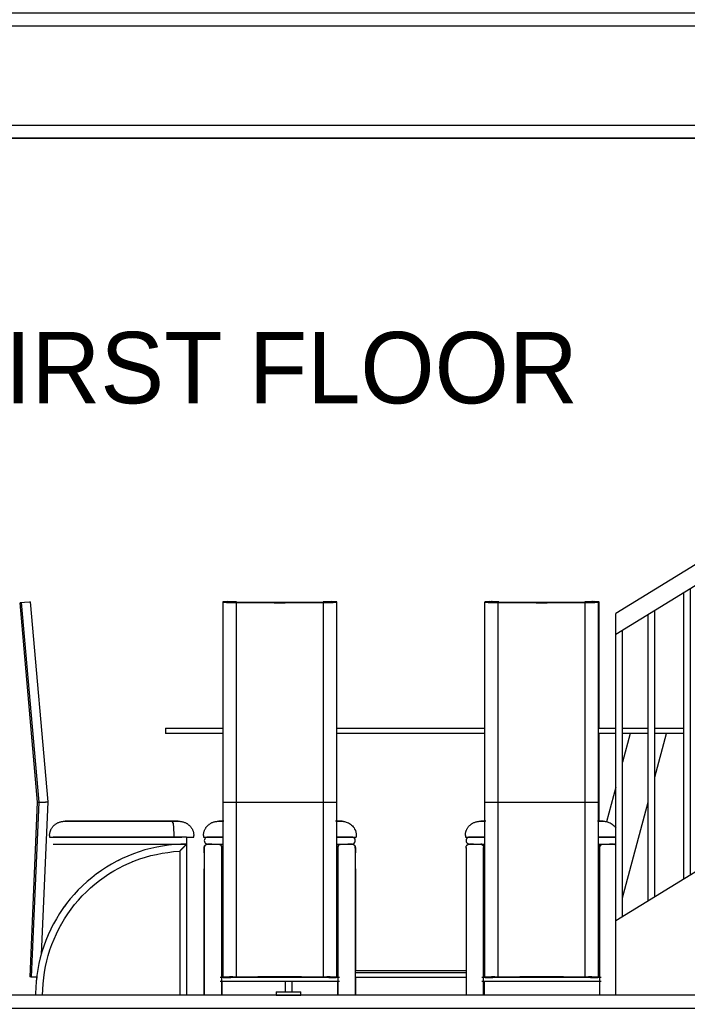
# Model space of a CAD drawing. Extents: x 4834 to 83801, y -13735 to 32221.
# Drawn here: x 13303.9 to 13378.6, y -12498 to -12387.3 of the extents above; entities that cross this region are included whole.
import ezdxf

# ---------------------------------------------------------------- set-up
doc = ezdxf.new("R2010")
doc.units = 0
doc.header["$LTSCALE"] = 8
doc.header["$MEASUREMENT"] = 0
doc.linetypes.add('DASHDOT', pattern=[1, 0.5, -0.25, 0, -0.25])
doc.linetypes.add('HIDDEN', pattern=[0.375, 0.25, -0.125])
doc.layers.get('0').update_dxf_attribs({"lineweight": 9})
doc.layers.add('A-FLOR-HRAL', color=11, linetype='Continuous', lineweight=9)
doc.layers.add('I-FURN', color=30, linetype='Continuous', lineweight=9)
doc.layers.add('ELEVATION', color=7, linetype='Continuous', lineweight=25, true_color=0xdda54b)
doc.layers.add('level', color=7, linetype='HIDDEN', lineweight=15, true_color=0x987172)
doc.styles.get("Standard").update_dxf_attribs({"font": 'stylu.ttf'})

# ---------------------------------------------------------------- blocks, each defined once
blk = doc.blocks.new('Black_glass_V_Style_Dining_Table_and_Chairs_17295 - Black_glass_V_Style_Dining_Table_and_Chairs_17295-366985-Section 1')
at = {"layer": 'I-FURN'}
for p, q in [((549.97, 43.97), (551.93, 21.62)), ((550, 43.98), (550.1, 43.99)), ((550.13, 43.99), (550.5, 44.02)), ((550.13, 43.99), (552.09, 21.63)), ((550.5, 44.02), (551.07, 44.07)), ((551.07, 44.07), (551.18, 44.08)), ((553.15, 21.65), (551.18, 44.08)), ((553.15, 21.65), (551.18, 44.08)), ((551.18, 44.08), (551.18, 44.08)), ((572.7, 44.04), (572.7, 21.64)), ((574.2, 44), (574.2, 21.63)), ((583.98, 21.63), (583.98, 44)), ((585.48, 21.64), (585.48, 44.04)), ((602.03, 44.04), (602.03, 21.64)), ((603.53, 44), (603.53, 21.63)), ((613.31, 21.63), (613.31, 44)), ((614.81, 21.64), (614.81, 44.04)), ((614.88, 29.92), (614.88, 44.04)), ((566.3, 29.92), (566.3, 29.33)), ((566.3, 29.92), (566.7, 29.92)), ((566.7, 29.92), (572.7, 29.92)), ((585.48, 29.92), (602.03, 29.92)), ((614.81, 29.92), (616.74, 29.92)), ((617.49, 29.92), (620.36, 29.92)), ((621.11, 29.92), (624.36, 29.92)), ((566.7, 29.33), (566.3, 29.33)), ((572.7, 29.33), (566.7, 29.33)), ((602.03, 29.33), (585.48, 29.33)), ((616.74, 29.33), (614.81, 29.33)), ((614.88, 21.64), (614.88, 29.33)), ((618.35, 29.33), (617.49, 26.09)), ((620.36, 29.33), (617.49, 29.33)), ((621.11, 24.41), (622.43, 29.33)), ((624.36, 29.33), (621.11, 29.33)), ((616.74, 23.29), (615.7, 19.43)), ((551.93, 21.62), (551.08, 2.05)), ((552.09, 21.63), (551.23, 2.04)), ((552.4, 4.55), (553.15, 21.65)), ((552.4, 4.55), (553.15, 21.65)), ((572.7, 21.64), (572.7, 2.01)), ((574.2, 21.63), (574.2, 2.03)), ((583.98, 2.03), (583.98, 21.63)), ((585.48, 2.01), (585.48, 21.64)), ((602.03, 21.64), (602.03, 2.01)), ((603.53, 21.63), (603.53, 2.03)), ((613.31, 2.03), (613.31, 21.63)), ((614.81, 2.01), (614.81, 21.64)), ((614.88, 19.49), (614.88, 21.64)), ((617.49, 10.91), (620.36, 21.61)), ((555.08, 19.49), (555.64, 19.49)), ((555.64, 19.49), (566.91, 19.49)), ((566.92, 19.49), (555.64, 19.49)), ((566.91, 19.49), (555.64, 19.49)), ((566.95, 19.49), (567.68, 19.49)), ((567.68, 19.49), (566.95, 19.49)), ((567.68, 19.43), (567.68, 19.49)), ((572.83, 19.49), (572.28, 19.49)), ((572.28, 19.49), (572.28, 19.49)), ((572.32, 19.49), (572.7, 19.49)), ((572.7, 19.49), (572.32, 19.49)), ((585.91, 19.49), (585.35, 19.49)), ((585.48, 19.49), (585.87, 19.49)), ((585.87, 19.49), (585.48, 19.49)), ((602.16, 19.49), (601.61, 19.49)), ((601.61, 19.49), (601.61, 19.49)), ((601.65, 19.49), (602.03, 19.49)), ((602.03, 19.49), (601.65, 19.49)), ((615.24, 19.49), (614.68, 19.49)), ((614.81, 19.49), (615.2, 19.49)), ((615.2, 19.49), (614.81, 19.49)), ((615.31, 19.49), (615.2, 19.49)), ((615.31, 19.49), (615.31, 19.49)), ((553.31, 17.88), (553.31, 17.72)), ((553.31, 17.72), (555.55, 17.72)), ((555.55, 17.72), (567.21, 17.72)), ((568.64, 17.72), (555.79, 17.72)), ((567.21, 17.88), (567.21, 17.72)), ((567.21, 17.72), (568.12, 17.72)), ((568.64, 17.72), (568.68, 17.72)), ((568.68, 17.72), (569.45, 17.72)), ((569.45, 17.72), (569.45, 17.88)), ((570.55, 17.88), (570.55, 17.72)), ((570.55, 17.88), (570.55, 17.72)), ((570.55, 17.72), (571.1, 17.72)), ((571.47, 17.72), (571.02, 17.72)), ((571.1, 17.72), (572.7, 17.72)), ((585.48, 17.72), (587.08, 17.72)), ((587.16, 17.72), (586.71, 17.72)), ((587.08, 17.72), (587.66, 17.72)), ((587.66, 17.88), (587.66, 17.72)), ((599.88, 17.88), (599.88, 17.72)), ((599.88, 17.72), (600.43, 17.72)), ((600.8, 17.72), (600.35, 17.72)), ((600.43, 17.72), (602.03, 17.72)), ((614.81, 17.72), (616.41, 17.72)), ((616.49, 17.72), (616.04, 17.72)), ((616.41, 17.72), (616.74, 17.72)), ((555.79, 16.93), (568.64, 16.93)), ((568.66, 0), (568.66, 16.93)), ((571.02, 16.93), (571.47, 16.93)), ((571.47, 16.93), (571.02, 16.93)), ((571.02, 16.93), (571.47, 16.93)), ((587.16, 16.93), (586.71, 16.93)), ((586.71, 16.93), (587.16, 16.93)), ((586.71, 16.93), (587.16, 16.93)), ((600.35, 16.93), (600.8, 16.93)), ((600.8, 16.93), (600.35, 16.93)), ((600.35, 16.93), (600.8, 16.93)), ((614.96, 16.66), (614.81, 16.09)), ((614.88, 16.39), (614.88, 16.93)), ((615.03, 16.93), (614.98, 16.74)), ((616.49, 16.93), (616.04, 16.93)), ((616.04, 16.93), (616.49, 16.93)), ((616.04, 16.93), (616.49, 16.93)), ((567.88, 16.12), (567.88, 0)), ((570.63, 16.53), (570.63, 15.96)), ((570.63, 16.53), (570.63, 15.96)), ((572.59, 15.96), (572.59, 16.53)), ((572.59, 15.96), (572.59, 16.53)), ((585.59, 16.53), (585.59, 15.96)), ((585.59, 16.53), (585.59, 15.96)), ((587.56, 15.96), (587.56, 16.53)), ((587.56, 15.96), (587.56, 16.53)), ((599.96, 16.53), (599.96, 15.96)), ((601.92, 15.96), (601.92, 16.53)), ((602, 2.76), (602, 16.53)), ((614.92, 16.53), (614.92, 15.96)), ((562.54, 14.93), (562.6, 14.96)), ((560.12, 13.69), (560.18, 13.73)), ((570.63, 14.16), (570.63, 0)), ((570.63, 14.16), (570.63, 0)), ((572.59, 1.97), (572.59, 14.16)), ((572.59, 1.97), (572.59, 14.16)), ((585.59, 14.16), (585.59, 2.76)), ((585.59, 14.16), (585.59, 1.97)), ((587.56, 2.76), (587.56, 14.16)), ((587.56, 0), (587.56, 14.16)), ((599.96, 14.16), (599.96, 0)), ((601.92, 1.97), (601.92, 14.16)), ((614.92, 14.16), (614.92, 1.97)), ((554.54, 7.81), (554.57, 7.87)), ((553.43, 5.32), (553.45, 5.39)), ((552.75, 2.69), (552.76, 2.75)), ((585.48, 2.76), (585.59, 2.76)), ((585.48, 2.56), (585.59, 2.56)), ((587.55, 2.76), (599.96, 2.76)), ((587.55, 2.56), (599.96, 2.56)), ((601.92, 2.76), (602.03, 2.76)), ((601.92, 2.56), (602.03, 2.56)), ((614.81, 2.76), (614.92, 2.76)), ((614.81, 2.56), (614.92, 2.56)), ((551.2, 2.04), (551.11, 2.05)), ((551.6, 2.02), (551.23, 2.04)), ((551.9, 2.01), (551.6, 2.02)), ((585.78, 1.97), (572.4, 1.97)), ((572.4, 1.58), (585.78, 1.58)), ((572.59, 0), (572.59, 1.59)), ((572.59, 0), (572.59, 1.59)), ((578.11, 1.97), (578.11, 2.03)), ((579.1, 1.57), (581.07, 1.57)), ((579.69, 1.57), (579.69, 0.39)), ((580.48, 0.39), (580.48, 1.57)), ((585.59, 1.59), (585.59, 0)), ((585.59, 1.59), (585.59, 0)), ((599.96, 1.97), (587.55, 1.97)), ((587.56, 0), (587.56, 1.97)), ((615.11, 1.97), (601.73, 1.97)), ((601.73, 1.58), (615.11, 1.58)), ((601.92, 0), (601.92, 1.59)), ((602, 0), (602, 1.59)), ((614.92, 1.59), (614.92, 0)), ((578.7, 0.39), (578.7, 0)), ((578.7, 0.39), (581.46, 0.39)), ((581.46, 0), (581.46, 0.39)), ((552.52, 0), (551.73, 0)), ((568.66, 0), (567.88, 0)), ((571.02, 0), (570.63, 0)), ((572.2, 0), (571.02, 0)), ((572.59, 0), (572.2, 0)), ((578.7, 0), (581.46, 0)), ((585.98, 0), (585.59, 0)), ((587.16, 0), (585.98, 0)), ((587.56, 0), (587.16, 0)), ((600.35, 0), (599.96, 0)), ((601.53, 0), (600.35, 0)), ((601.92, 0), (601.53, 0)), ((602, 0), (601.95, 0)), ((615.31, 0), (614.92, 0)), ((616.49, 0), (615.31, 0)), ((616.74, 0), (616.49, 0))]:
    blk.add_line(p, q, dxfattribs=at)
at = {"layer": 'I-FURN', "flags": 128}
for points in [[(553.31, 17.88), (553.31, 17.95), (553.31, 18.01), (553.32, 18.07), (553.33, 18.14), (553.34, 18.2), (553.35, 18.26), (553.37, 18.32), (553.39, 18.38), (553.41, 18.44), (553.43, 18.5), (553.46, 18.56), (553.49, 18.61), (553.52, 18.67), (553.55, 18.72), (553.58, 18.77), (553.62, 18.83), (553.66, 18.88), (553.7, 18.92), (553.74, 18.97), (553.79, 19.01), (553.83, 19.06), (553.88, 19.1), (553.93, 19.14), (553.98, 19.18), (554.03, 19.21), (554.09, 19.24), (554.14, 19.27), (554.2, 19.3), (554.26, 19.33), (554.31, 19.35)], [(554.32, 19.36), (554.4, 19.38), (554.48, 19.41), (554.55, 19.43), (554.63, 19.45), (554.71, 19.46), (554.79, 19.47), (554.87, 19.48), (554.95, 19.49), (555.03, 19.49), (555.04, 19.49)], [(555.64, 19.49), (555.61, 19.49), (555.59, 19.49), (555.56, 19.49), (555.54, 19.49), (555.52, 19.49), (555.49, 19.49), (555.47, 19.49), (555.44, 19.49), (555.42, 19.49), (555.4, 19.49), (555.37, 19.49), (555.35, 19.49), (555.33, 19.49), (555.31, 19.49), (555.29, 19.49), (555.27, 19.49), (555.25, 19.49), (555.23, 19.49), (555.21, 19.49), (555.2, 19.49), (555.18, 19.49), (555.17, 19.49), (555.15, 19.49), (555.14, 19.49), (555.12, 19.49), (555.11, 19.49), (555.1, 19.49), (555.09, 19.49), (555.08, 19.49), (555.07, 19.49), (555.07, 19.49), (555.06, 19.49), (555.05, 19.49), (555.05, 19.49), (555.05, 19.49), (555.04, 19.49), (555.04, 19.49), (555.04, 19.49)], [(555.04, 19.49), (555.04, 19.49), (555.04, 19.49), (555.05, 19.49), (555.05, 19.49), (555.05, 19.49), (555.06, 19.49), (555.07, 19.49), (555.07, 19.49), (555.08, 19.49)], [(566.74, 19.49), (566.75, 19.49), (566.76, 19.49), (566.77, 19.49), (566.78, 19.49), (566.79, 19.49), (566.8, 19.49), (566.81, 19.49), (566.82, 19.49), (566.83, 19.49), (566.84, 19.49), (566.85, 19.49), (566.85, 19.49), (566.86, 19.49), (566.87, 19.49), (566.88, 19.49), (566.89, 19.49), (566.9, 19.49), (566.9, 19.49)], [(566.99, 19.49), (566.98, 19.49), (566.98, 19.49), (566.98, 19.49), (566.98, 19.49), (566.97, 19.49), (566.97, 19.49), (566.96, 19.49), (566.96, 19.49), (566.95, 19.49), (566.95, 19.49), (566.94, 19.49), (566.94, 19.49), (566.93, 19.49), (566.93, 19.49)], [(567.72, 19.49), (567.7, 19.49), (567.62, 19.49), (567.5, 19.49), (567.33, 19.49), (567.11, 19.49), (566.99, 19.49)], [(567.33, 19.49), (567.42, 19.49), (567.57, 19.49), (567.67, 19.49), (567.72, 19.49), (567.72, 19.49)], [(567.72, 19.49), (567.8, 19.49), (567.88, 19.48), (567.96, 19.47), (568.04, 19.46), (568.12, 19.45), (568.2, 19.43), (568.28, 19.41), (568.36, 19.39), (568.43, 19.36), (568.44, 19.36)], [(568.44, 19.36), (568.5, 19.33), (568.55, 19.31), (568.61, 19.28), (568.67, 19.25), (568.72, 19.22), (568.77, 19.18), (568.82, 19.14), (568.87, 19.11), (568.92, 19.06), (568.97, 19.02), (569.01, 18.98), (569.06, 18.93), (569.1, 18.88), (569.13, 18.83), (569.17, 18.78), (569.21, 18.73), (569.24, 18.68), (569.27, 18.62), (569.3, 18.57), (569.32, 18.51), (569.35, 18.45), (569.37, 18.39), (569.39, 18.33), (569.41, 18.27), (569.42, 18.21), (569.43, 18.15), (569.44, 18.08), (569.45, 18.02), (569.45, 17.96), (569.45, 17.9), (569.45, 17.88)], [(570.55, 17.88), (570.55, 17.95), (570.55, 18.01), (570.56, 18.07), (570.57, 18.14), (570.58, 18.2), (570.59, 18.26), (570.61, 18.32), (570.63, 18.38), (570.65, 18.44), (570.67, 18.5), (570.7, 18.56), (570.72, 18.61), (570.76, 18.67), (570.79, 18.72), (570.82, 18.77), (570.86, 18.83), (570.9, 18.88), (570.94, 18.92), (570.98, 18.97), (571.02, 19.01), (571.07, 19.06), (571.12, 19.1), (571.17, 19.14), (571.22, 19.18), (571.27, 19.21), (571.32, 19.24), (571.38, 19.27), (571.44, 19.3), (571.49, 19.33), (571.55, 19.35), (571.56, 19.36)], [(570.55, 17.88), (570.55, 17.95), (570.55, 18.01), (570.56, 18.07), (570.57, 18.14), (570.58, 18.2), (570.59, 18.26), (570.61, 18.32), (570.63, 18.38), (570.65, 18.44), (570.67, 18.5), (570.7, 18.56), (570.72, 18.61), (570.76, 18.67), (570.79, 18.72), (570.82, 18.77), (570.86, 18.83), (570.9, 18.88), (570.94, 18.92), (570.98, 18.97), (571.02, 19.01), (571.07, 19.06), (571.12, 19.1), (571.17, 19.14), (571.22, 19.18), (571.27, 19.21), (571.32, 19.24), (571.38, 19.27), (571.44, 19.3), (571.49, 19.33), (571.55, 19.35)], [(571.56, 19.36), (571.64, 19.38), (571.71, 19.41), (571.79, 19.43), (571.87, 19.45), (571.95, 19.46), (572.03, 19.47), (572.11, 19.48), (572.19, 19.49), (572.27, 19.49)], [(571.56, 19.36), (571.64, 19.38), (571.71, 19.41), (571.79, 19.43), (571.87, 19.45), (571.95, 19.46), (572.03, 19.47), (572.11, 19.48), (572.19, 19.49), (572.27, 19.49), (572.28, 19.49)], [(572.28, 19.49), (572.28, 19.49), (572.28, 19.49), (572.28, 19.49), (572.28, 19.49), (572.28, 19.49), (572.29, 19.49), (572.29, 19.49), (572.29, 19.49), (572.29, 19.49), (572.3, 19.49), (572.3, 19.49), (572.31, 19.49), (572.31, 19.49), (572.31, 19.49), (572.32, 19.49), (572.33, 19.49), (572.33, 19.49), (572.34, 19.49), (572.34, 19.49), (572.35, 19.49), (572.36, 19.49)], [(585.83, 19.49), (585.84, 19.49), (585.85, 19.49), (585.86, 19.49), (585.87, 19.49), (585.87, 19.49), (585.88, 19.49), (585.89, 19.49), (585.9, 19.49), (585.9, 19.49), (585.91, 19.49)], [(599.88, 17.88), (599.88, 17.95), (599.88, 18.01), (599.89, 18.07), (599.9, 18.14), (599.91, 18.2), (599.92, 18.26), (599.94, 18.32), (599.96, 18.38), (599.98, 18.44), (600, 18.5), (600.03, 18.56), (600.05, 18.61), (600.08, 18.67), (600.12, 18.72), (600.15, 18.77), (600.19, 18.83), (600.23, 18.88), (600.27, 18.92), (600.31, 18.97), (600.35, 19.01), (600.4, 19.06), (600.45, 19.1), (600.5, 19.14), (600.55, 19.18), (600.6, 19.21), (600.65, 19.24), (600.71, 19.27), (600.76, 19.3), (600.82, 19.33), (600.88, 19.35), (600.89, 19.36)], [(600.89, 19.36), (600.97, 19.38), (601.04, 19.41), (601.12, 19.43), (601.2, 19.45), (601.28, 19.46), (601.36, 19.47), (601.44, 19.48), (601.52, 19.49), (601.6, 19.49), (601.61, 19.49)], [(601.61, 19.49), (601.61, 19.49), (601.61, 19.49), (601.61, 19.49), (601.61, 19.49), (601.61, 19.49), (601.61, 19.49), (601.62, 19.49), (601.62, 19.49), (601.62, 19.49), (601.63, 19.49), (601.63, 19.49), (601.63, 19.49), (601.64, 19.49), (601.64, 19.49), (601.65, 19.49), (601.65, 19.49), (601.66, 19.49), (601.67, 19.49), (601.67, 19.49), (601.68, 19.49), (601.69, 19.49)], [(615.16, 19.49), (615.17, 19.49), (615.18, 19.49), (615.19, 19.49), (615.2, 19.49), (615.2, 19.49), (615.21, 19.49), (615.22, 19.49), (615.23, 19.49), (615.23, 19.49), (615.24, 19.49)], [(615.31, 19.49), (615.31, 19.49), (615.31, 19.49), (615.31, 19.49), (615.31, 19.49), (615.31, 19.49), (615.3, 19.49), (615.3, 19.49), (615.3, 19.49), (615.3, 19.49), (615.29, 19.49), (615.29, 19.49), (615.28, 19.49), (615.28, 19.49), (615.27, 19.49), (615.27, 19.49)], [(615.31, 19.49), (615.39, 19.49), (615.47, 19.48), (615.55, 19.47), (615.63, 19.46), (615.71, 19.45)], [(555.79, 17.72), (555.71, 17.72), (555.62, 17.72), (555.53, 17.72), (555.45, 17.72), (555.36, 17.72), (555.28, 17.72), (555.2, 17.72), (555.12, 17.72), (555.04, 17.72), (554.96, 17.72), (554.88, 17.72), (554.8, 17.72), (554.73, 17.72), (554.65, 17.72), (554.58, 17.72), (554.52, 17.72), (554.45, 17.72), (554.38, 17.72), (554.32, 17.72), (554.26, 17.72), (554.21, 17.72), (554.15, 17.72), (554.1, 17.72), (554.05, 17.72), (554.01, 17.72), (553.96, 17.72), (553.92, 17.72), (553.89, 17.72), (553.85, 17.72), (553.82, 17.72), (553.8, 17.72), (553.77, 17.72), (553.75, 17.72), (553.74, 17.72), (553.72, 17.72), (553.71, 17.72), (553.71, 17.72), (553.7, 17.72)], [(572.7, 17.72), (572.63, 17.72), (572.56, 17.72), (572.48, 17.72), (572.41, 17.72), (572.34, 17.72), (572.27, 17.72), (572.21, 17.72), (572.14, 17.72), (572.08, 17.72), (572.02, 17.72), (571.96, 17.72), (571.91, 17.72), (571.86, 17.72), (571.81, 17.72), (571.77, 17.72), (571.72, 17.72), (571.68, 17.72), (571.65, 17.72), (571.61, 17.72), (571.59, 17.72), (571.56, 17.72), (571.54, 17.72), (571.52, 17.72), (571.5, 17.72), (571.49, 17.72), (571.48, 17.72), (571.47, 17.72), (571.47, 17.72)], [(586.71, 17.72), (586.71, 17.72), (586.7, 17.72), (586.69, 17.72), (586.67, 17.72), (586.65, 17.72), (586.63, 17.72), (586.61, 17.72), (586.58, 17.72), (586.55, 17.72), (586.51, 17.72), (586.47, 17.72), (586.43, 17.72), (586.39, 17.72), (586.34, 17.72), (586.29, 17.72), (586.24, 17.72), (586.18, 17.72), (586.13, 17.72), (586.07, 17.72), (586, 17.72), (585.94, 17.72), (585.87, 17.72), (585.8, 17.72), (585.73, 17.72), (585.65, 17.72), (585.58, 17.72), (585.5, 17.72)], [(602.03, 17.72), (601.96, 17.72), (601.89, 17.72), (601.81, 17.72), (601.74, 17.72), (601.67, 17.72), (601.6, 17.72), (601.53, 17.72), (601.47, 17.72), (601.41, 17.72), (601.35, 17.72), (601.29, 17.72), (601.24, 17.72), (601.19, 17.72), (601.14, 17.72), (601.09, 17.72), (601.05, 17.72), (601.01, 17.72), (600.98, 17.72), (600.94, 17.72), (600.91, 17.72), (600.89, 17.72), (600.86, 17.72), (600.84, 17.72), (600.83, 17.72), (600.82, 17.72), (600.81, 17.72), (600.8, 17.72), (600.8, 17.72)], [(616.04, 17.72), (616.04, 17.72), (616.03, 17.72), (616.02, 17.72), (616, 17.72), (615.98, 17.72), (615.96, 17.72), (615.94, 17.72), (615.91, 17.72), (615.88, 17.72), (615.84, 17.72), (615.8, 17.72), (615.76, 17.72), (615.72, 17.72), (615.67, 17.72), (615.62, 17.72), (615.57, 17.72), (615.51, 17.72), (615.45, 17.72), (615.39, 17.72), (615.33, 17.72), (615.27, 17.72), (615.2, 17.72), (615.13, 17.72), (615.06, 17.72), (614.98, 17.72), (614.91, 17.72), (614.83, 17.72)], [(568.66, 16.93), (567.99, 16.92), (567.31, 16.87), (566.64, 16.81), (565.97, 16.71), (565.3, 16.59), (564.64, 16.44), (563.99, 16.27), (563.34, 16.07), (562.7, 15.84), (562.07, 15.59), (561.45, 15.32), (560.85, 15.02), (560.25, 14.69), (559.67, 14.34), (559.1, 13.97), (558.55, 13.58), (558.02, 13.16), (557.5, 12.73), (557, 12.27), (556.52, 11.79), (556.06, 11.3), (555.62, 10.79), (555.19, 10.26), (554.8, 9.71), (554.42, 9.15), (554.06, 8.57), (553.73, 7.98), (553.43, 7.38), (553.14, 6.76), (552.88, 6.13), (552.65, 5.5), (552.45, 4.85), (552.26, 4.2), (552.11, 3.54), (551.98, 2.88), (551.88, 2.21), (551.8, 1.53), (551.76, 0.86), (551.74, 0.18), (551.73, 0)], [(553.7, 16.93), (553.7, 16.93), (553.71, 16.93), (553.72, 16.93), (553.73, 16.93), (553.75, 16.93), (553.77, 16.93), (553.79, 16.93), (553.81, 16.93), (553.84, 16.93), (553.87, 16.93), (553.91, 16.93), (553.95, 16.93), (553.99, 16.93), (554.03, 16.93), (554.08, 16.93), (554.13, 16.93), (554.18, 16.93), (554.24, 16.93), (554.3, 16.93), (554.36, 16.93), (554.42, 16.93), (554.49, 16.93), (554.56, 16.93), (554.63, 16.93), (554.7, 16.93), (554.77, 16.93), (554.85, 16.93), (554.92, 16.93), (555, 16.93), (555.08, 16.93), (555.16, 16.93), (555.25, 16.93), (555.33, 16.93), (555.42, 16.93), (555.5, 16.93), (555.59, 16.93), (555.67, 16.93), (555.76, 16.93), (555.79, 16.93)], [(568.64, 16.93), (567.99, 16.92), (567.31, 16.87), (566.64, 16.81), (565.97, 16.71), (565.3, 16.59), (564.64, 16.44), (563.99, 16.27), (563.34, 16.07), (562.7, 15.84), (562.07, 15.59), (561.45, 15.32), (561.01, 15.1)], [(571.47, 16.93), (571.47, 16.93), (571.48, 16.93), (571.49, 16.93), (571.51, 16.93), (571.53, 16.93), (571.55, 16.93), (571.57, 16.93), (571.6, 16.93), (571.63, 16.93), (571.67, 16.93), (571.71, 16.93), (571.75, 16.93), (571.79, 16.93), (571.84, 16.93), (571.89, 16.93), (571.94, 16.93), (572, 16.93), (572.06, 16.93), (572.12, 16.93), (572.18, 16.93), (572.24, 16.93), (572.31, 16.93), (572.38, 16.93), (572.45, 16.93), (572.53, 16.93), (572.6, 16.93), (572.68, 16.93)], [(585.48, 16.93), (585.55, 16.93), (585.62, 16.93), (585.7, 16.93), (585.77, 16.93), (585.84, 16.93), (585.91, 16.93), (585.98, 16.93), (586.04, 16.93), (586.1, 16.93), (586.16, 16.93), (586.22, 16.93), (586.27, 16.93), (586.32, 16.93), (586.37, 16.93), (586.42, 16.93), (586.46, 16.93), (586.5, 16.93), (586.53, 16.93), (586.57, 16.93), (586.6, 16.93), (586.62, 16.93), (586.65, 16.93), (586.67, 16.93), (586.68, 16.93), (586.7, 16.93), (586.7, 16.93), (586.71, 16.93), (586.71, 16.93)], [(600.8, 16.93), (600.8, 16.93), (600.81, 16.93), (600.82, 16.93), (600.84, 16.93), (600.86, 16.93), (600.88, 16.93), (600.9, 16.93), (600.93, 16.93), (600.96, 16.93), (601, 16.93), (601.04, 16.93), (601.08, 16.93), (601.12, 16.93), (601.17, 16.93), (601.22, 16.93), (601.27, 16.93), (601.33, 16.93), (601.39, 16.93), (601.45, 16.93), (601.51, 16.93), (601.57, 16.93), (601.64, 16.93), (601.71, 16.93), (601.78, 16.93), (601.86, 16.93), (601.93, 16.93), (602.01, 16.93)], [(614.81, 16.93), (614.88, 16.93), (614.95, 16.93), (615.03, 16.93), (615.1, 16.93), (615.17, 16.93), (615.24, 16.93), (615.31, 16.93), (615.37, 16.93), (615.43, 16.93), (615.49, 16.93), (615.55, 16.93), (615.6, 16.93), (615.65, 16.93), (615.7, 16.93), (615.75, 16.93), (615.79, 16.93), (615.83, 16.93), (615.86, 16.93), (615.9, 16.93), (615.93, 16.93), (615.95, 16.93), (615.98, 16.93), (616, 16.93), (616.01, 16.93), (616.02, 16.93), (616.03, 16.93), (616.04, 16.93), (616.04, 16.93)], [(552.52, 0), (552.53, 0.65), (552.57, 1.29), (552.64, 1.93), (552.73, 2.57), (552.84, 3.21), (552.98, 3.84), (553.15, 4.46), (553.34, 5.08), (553.56, 5.69), (553.8, 6.29), (554.06, 6.88), (554.35, 7.45), (554.66, 8.02), (554.99, 8.57), (555.34, 9.11), (555.72, 9.64), (556.11, 10.15), (556.53, 10.64), (556.96, 11.12), (557.42, 11.58), (557.89, 12.02), (558.38, 12.44), (558.88, 12.84), (559.41, 13.22), (559.94, 13.58), (560.49, 13.92), (561.06, 14.24), (561.63, 14.53), (562.22, 14.8), (562.81, 15.04), (563.42, 15.27), (564.04, 15.46), (564.66, 15.64), (565.29, 15.78), (565.92, 15.91), (566.56, 16), (567.2, 16.08), (567.84, 16.12), (567.88, 16.12)], [(570.63, 15.96), (570.63, 16.02), (570.63, 16.17), (570.63, 16.29), (570.63, 16.39), (570.63, 16.47), (570.63, 16.51), (570.63, 16.53)], [(570.63, 16.53), (570.63, 16.5), (570.63, 16.45), (570.63, 16.36), (570.63, 16.26), (570.63, 16.12), (570.63, 15.96), (570.63, 15.78), (570.63, 15.57), (570.63, 15.33), (570.63, 15.07), (570.63, 14.79), (570.63, 14.48), (570.63, 14.15), (570.63, 13.8), (570.63, 13.42), (570.63, 13.02), (570.63, 12.61), (570.63, 12.17), (570.63, 11.71), (570.63, 11.23), (570.63, 10.74), (570.63, 10.23), (570.63, 9.7), (570.63, 9.16), (570.63, 8.6), (570.63, 8.03), (570.63, 7.44), (570.63, 6.85), (570.63, 6.24), (570.63, 5.62), (570.63, 5), (570.63, 4.36), (570.63, 3.72), (570.63, 3.07), (570.63, 2.42), (570.63, 1.77), (570.63, 1.11), (570.63, 0.45), (570.63, 0)], [(572.59, 16.53), (572.59, 16.5), (572.59, 16.45), (572.59, 16.36), (572.59, 16.26), (572.59, 16.12), (572.59, 15.96)], [(572.59, 0), (572.59, 0.66), (572.59, 1.32), (572.59, 1.98), (572.59, 2.63), (572.59, 3.29), (572.59, 3.93), (572.59, 4.57), (572.59, 5.2), (572.59, 5.83), (572.59, 6.44), (572.59, 7.04), (572.59, 7.64), (572.59, 8.22), (572.59, 8.78), (572.59, 9.34), (572.59, 9.87), (572.59, 10.4), (572.59, 10.9), (572.59, 11.39), (572.59, 11.86), (572.59, 12.31), (572.59, 12.74), (572.59, 13.16), (572.59, 13.55), (572.59, 13.91), (572.59, 14.26), (572.59, 14.58), (572.59, 14.88), (572.59, 15.16), (572.59, 15.41), (572.59, 15.64), (572.59, 15.84), (572.59, 16.02), (572.59, 16.17), (572.59, 16.29), (572.59, 16.39), (572.59, 16.47), (572.59, 16.51), (572.59, 16.53)], [(585.59, 15.96), (585.59, 16.02), (585.59, 16.17), (585.59, 16.29), (585.59, 16.39), (585.59, 16.47), (585.59, 16.51), (585.59, 16.53)], [(585.59, 16.53), (585.59, 16.5), (585.59, 16.45), (585.59, 16.36), (585.59, 16.26), (585.59, 16.12), (585.59, 15.96), (585.59, 15.78), (585.59, 15.57), (585.59, 15.33), (585.59, 15.07), (585.59, 14.79), (585.59, 14.48), (585.59, 14.15), (585.59, 13.8), (585.59, 13.42), (585.59, 13.02), (585.59, 12.61), (585.59, 12.17), (585.59, 11.71), (585.59, 11.23), (585.59, 10.74), (585.59, 10.23), (585.59, 9.7), (585.59, 9.16), (585.59, 8.6), (585.59, 8.03), (585.59, 7.44), (585.59, 6.85), (585.59, 6.24), (585.59, 5.62), (585.59, 5), (585.59, 4.36), (585.59, 3.72), (585.59, 3.07), (585.59, 2.42), (585.59, 1.77), (585.59, 1.11), (585.59, 0.45), (585.59, 0)], [(587.56, 16.53), (587.56, 16.5), (587.56, 16.45), (587.56, 16.36), (587.56, 16.26), (587.56, 16.12), (587.56, 15.96)], [(587.56, 0), (587.56, 0.66), (587.56, 1.32), (587.56, 1.98), (587.56, 2.63), (587.56, 3.29), (587.56, 3.93), (587.56, 4.57), (587.56, 5.2), (587.56, 5.83), (587.56, 6.44), (587.56, 7.04), (587.56, 7.64), (587.56, 8.22), (587.56, 8.78), (587.56, 9.34), (587.56, 9.87), (587.56, 10.4), (587.56, 10.9), (587.56, 11.39), (587.56, 11.86), (587.56, 12.31), (587.56, 12.74), (587.56, 13.16), (587.56, 13.55), (587.56, 13.91), (587.56, 14.26), (587.56, 14.58), (587.56, 14.88), (587.56, 15.16), (587.56, 15.41), (587.56, 15.64), (587.56, 15.84), (587.56, 16.02), (587.56, 16.17), (587.56, 16.29), (587.56, 16.39), (587.56, 16.47), (587.56, 16.51), (587.56, 16.53)], [(599.96, 16.53), (599.96, 16.5), (599.96, 16.45), (599.96, 16.36), (599.96, 16.26), (599.96, 16.12), (599.96, 15.96), (599.96, 15.78), (599.96, 15.57), (599.96, 15.33), (599.96, 15.07), (599.96, 14.79), (599.96, 14.48), (599.96, 14.15), (599.96, 13.8), (599.96, 13.42), (599.96, 13.02), (599.96, 12.61), (599.96, 12.17), (599.96, 11.71), (599.96, 11.23), (599.96, 10.74), (599.96, 10.23), (599.96, 9.7), (599.96, 9.16), (599.96, 8.6), (599.96, 8.03), (599.96, 7.44), (599.96, 6.85), (599.96, 6.24), (599.96, 5.62), (599.96, 5), (599.96, 4.36), (599.96, 3.72), (599.96, 3.07), (599.96, 2.42), (599.96, 1.77), (599.96, 1.11), (599.96, 0.45), (599.96, 0)], [(601.92, 0), (601.92, 0.66), (601.92, 1.32), (601.92, 1.98), (601.92, 2.63), (601.92, 3.29), (601.92, 3.93), (601.92, 4.57), (601.92, 5.2), (601.92, 5.83), (601.92, 6.44), (601.92, 7.04), (601.92, 7.64), (601.92, 8.22), (601.92, 8.78), (601.92, 9.34), (601.92, 9.87), (601.92, 10.4), (601.92, 10.9), (601.92, 11.39), (601.92, 11.86), (601.92, 12.31), (601.92, 12.74), (601.92, 13.16), (601.92, 13.55), (601.92, 13.91), (601.92, 14.26), (601.92, 14.58), (601.92, 14.88), (601.92, 15.16), (601.92, 15.41), (601.92, 15.64), (601.92, 15.84), (601.92, 16.02), (601.92, 16.17), (601.92, 16.29), (601.92, 16.39), (601.92, 16.47), (601.92, 16.51), (601.92, 16.53)], [(602, 16.53), (602, 16.5), (602, 16.45), (602, 16.36), (602, 16.26), (602, 16.12), (602, 15.96), (602, 15.78), (602, 15.57), (602, 15.33), (602, 15.07), (602, 14.79), (602, 14.48), (602, 14.15), (602, 13.8), (602, 13.42), (602, 13.02), (602, 12.61), (602, 12.17), (602, 11.71), (602, 11.23), (602, 10.74), (602, 10.23), (602, 9.7), (602, 9.16), (602, 8.6), (602, 8.03), (602, 7.44), (602, 6.85), (602, 6.24), (602, 5.62), (602, 5), (602, 4.36), (602, 3.72), (602, 3.07), (602, 2.76)], [(614.92, 16.53), (614.92, 16.5), (614.92, 16.45), (614.92, 16.36), (614.92, 16.26), (614.92, 16.12), (614.92, 15.96), (614.92, 15.78), (614.92, 15.57), (614.92, 15.33), (614.92, 15.07), (614.92, 14.79), (614.92, 14.48), (614.92, 14.15), (614.92, 13.8), (614.92, 13.42), (614.92, 13.02), (614.92, 12.61), (614.92, 12.17), (614.92, 11.71), (614.92, 11.23), (614.92, 10.74), (614.92, 10.23), (614.92, 9.7), (614.92, 9.16), (614.92, 8.6), (614.92, 8.03), (614.92, 7.44), (614.92, 6.85), (614.92, 6.24), (614.92, 5.62), (614.92, 5), (614.92, 4.36), (614.92, 3.72), (614.92, 3.07), (614.92, 2.42), (614.92, 1.77), (614.92, 1.11), (614.92, 0.45), (614.92, 0)], [(560.96, 15.07), (560.85, 15.02), (560.25, 14.69), (559.67, 14.34), (559.1, 13.97), (558.75, 13.72)], [(558.69, 13.67), (558.55, 13.58), (558.02, 13.16), (557.5, 12.73), (557, 12.27), (556.73, 12)], [(570.63, 0), (570.63, 0.66), (570.63, 1.32), (570.63, 1.98), (570.63, 2.63), (570.63, 3.29), (570.63, 3.93), (570.63, 4.57), (570.63, 5.2), (570.63, 5.83), (570.63, 6.44), (570.63, 7.04), (570.63, 7.64), (570.63, 8.22), (570.63, 8.78), (570.63, 9.34), (570.63, 9.87), (570.63, 10.4), (570.63, 10.9), (570.63, 11.39), (570.63, 11.86), (570.63, 12.31), (570.63, 12.74), (570.63, 13.16), (570.63, 13.55), (570.63, 13.91), (570.63, 14.16)], [(572.59, 14.15), (572.59, 13.8), (572.59, 13.42), (572.59, 13.02), (572.59, 12.61), (572.59, 12.17), (572.59, 11.71), (572.59, 11.23), (572.59, 10.74), (572.59, 10.23), (572.59, 9.7), (572.59, 9.16), (572.59, 8.6), (572.59, 8.03), (572.59, 7.44), (572.59, 6.85), (572.59, 6.24), (572.59, 5.62), (572.59, 5), (572.59, 4.36), (572.59, 3.72), (572.59, 3.07), (572.59, 2.42), (572.59, 1.97)], [(585.59, 2.76), (585.59, 3.29), (585.59, 3.93), (585.59, 4.57), (585.59, 5.2), (585.59, 5.83), (585.59, 6.44), (585.59, 7.04), (585.59, 7.64), (585.59, 8.22), (585.59, 8.78), (585.59, 9.34), (585.59, 9.87), (585.59, 10.4), (585.59, 10.9), (585.59, 11.39), (585.59, 11.86), (585.59, 12.31), (585.59, 12.74), (585.59, 13.16), (585.59, 13.55), (585.59, 13.91), (585.59, 14.16)], [(587.56, 14.15), (587.56, 13.8), (587.56, 13.42), (587.56, 13.02), (587.56, 12.61), (587.56, 12.17), (587.56, 11.71), (587.56, 11.23), (587.56, 10.74), (587.56, 10.23), (587.56, 9.7), (587.56, 9.16), (587.56, 8.6), (587.56, 8.03), (587.56, 7.44), (587.56, 6.85), (587.56, 6.24), (587.56, 5.62), (587.56, 5), (587.56, 4.36), (587.56, 3.72), (587.56, 3.07), (587.56, 2.76)], [(556.67, 11.94), (556.52, 11.79), (556.06, 11.3), (555.62, 10.79), (555.19, 10.26), (555, 9.98)], [(554.95, 9.92), (554.8, 9.71), (554.42, 9.15), (554.06, 8.57), (553.73, 7.98), (553.6, 7.72)], [(553.56, 7.65), (553.43, 7.38), (553.14, 6.76), (552.88, 6.13), (552.65, 5.5), (552.58, 5.27)], [(552.55, 5.19), (552.45, 4.85), (552.4, 4.71)], [(551.86, 2.01), (551.8, 1.53), (551.76, 0.86), (551.74, 0.18), (551.73, 0)], [(572.59, 1.59), (572.59, 1.11), (572.59, 0.45), (572.59, 0)], [(585.59, 0), (585.59, 0.66), (585.59, 1.32), (585.59, 1.59)], [(587.56, 1.97), (587.56, 1.77), (587.56, 1.11), (587.56, 0.45), (587.56, 0)], [(602, 1.59), (602, 1.11), (602, 0.45), (602, 0)]]:
    blk.add_lwpolyline(points, dxfattribs=at)
at = {"layer": 'I-FURN'}
for centre, major_axis, ratio, start_param, end_param in [((573.07, 44.04), (0.362, 0), 0.087384, 1.992391, 3.901781), ((573.07, 44.04), (0.362, 0), 0.087384, 1.992391, 3.18576), ((573.67, 44.09), (1.19, 0), 0.087384, 3.901781, 5.172539), ((573.41, 43.98), (1.19, 0), 0.087384, 0.79515, 1.992391), ((579.09, 47.67), (42.35, 0), 0.087384, 4.596579, 4.828199), ((579.09, 47.67), (41.76, 0), 0.087384, 4.595979, 4.828799), ((584.78, 43.98), (1.19, 0), 0.087384, 1.149202, 2.346443), ((584.51, 44.09), (1.19, 0), 0.087384, 4.252239, 5.522997), ((585.12, 44.04), (0.362, 0), 0.087384, 6.239018, 7.432387), ((585.12, 44.04), (0.362, 0), 0.087384, 5.522997, 7.432387), ((602.4, 44.04), (0.362, 0), 0.087384, 1.992391, 3.901781), ((602.47, 44.04), (0.362, 0), 0.087384, 2.296061, 3.18576), ((603, 44.09), (1.19, 0), 0.087384, 3.901781, 5.172539), ((602.74, 43.98), (1.19, 0), 0.087384, 0.79515, 1.992391), ((602.81, 43.98), (1.19, 0), 0.087384, 1.513495, 1.579657), ((602.81, 43.98), (1.19, 0), 0.087384, 0.79515, 1.341129), ((608.42, 47.67), (42.35, 0), 0.087384, 4.596579, 4.828199), ((608.42, 47.67), (41.76, 0), 0.087384, 4.595979, 4.828799), ((614.1, 43.98), (1.19, 0), 0.087384, 1.149202, 2.346443), ((613.84, 44.09), (1.19, 0), 0.087384, 4.252239, 5.522997), ((614.18, 43.98), (1.19, 0), 0.087384, 1.628098, 1.69518), ((614.18, 43.98), (1.19, 0), 0.087384, 1.149202, 1.454812), ((614.44, 44.04), (0.362, 0), 0.087384, 5.522997, 7.432387), ((614.52, 44.04), (0.362, 0), 0.087384, 6.239018, 7.432387), ((568.64, 17.32), (0, 0.394), 0.034899, 0, 3.141593), ((571.02, 17.32), (0, 0.394), 0.999391, 0, 3.141593), ((571.02, 17.32), (0, 0.394), 0.999391, 0, 0.261799), ((587.16, 17.32), (0, 0.394), 0.999391, 3.141593, 6.262613), ((587.16, 17.32), (0, 0.394), 0.999391, 6.021386, 6.262613), ((600.35, 17.32), (0, 0.394), 0.999391, 0, 3.141593), ((600.43, 17.32), (0, 0.394), 0.999391, 0, 0.261799), ((616.49, 17.32), (0, 0.394), 0.999391, 5.605289, 6.283185), ((568.68, 17.32), (0, 0.394), 0.034899, 3.403392, 6.021386), ((568.68, 17.32), (0, 0.394), 0.034899, 3.403392, 6.021386), ((571.02, 17.32), (0, 0.394), 0.999391, 2.879793, 3.140668), ((587.16, 17.32), (0, 0.394), 0.999391, 3.162165, 3.403392), ((600.43, 17.32), (0, 0.394), 0.999391, 2.879793, 3.140668), ((616.49, 17.32), (0, 0.394), 0.999391, 3.141593, 3.819489), ((573.07, 2.01), (0.362, 0), 0.043561, 2.381404, 4.290794), ((573.07, 2.01), (0.362, 0), 0.043561, 3.097425, 4.290794), ((573.67, 1.99), (1.19, 0), 0.043561, 1.110647, 2.381404), ((573.41, 2.05), (1.19, 0), 0.043561, 4.290794, 5.488035), ((573.41, 2.05), (1.19, 0), 0.043561, 4.290794, 4.530242), ((579.09, 0.2), (42.35, 0), 0.043561, 1.454987, 1.686606), ((579.09, 0.2), (41.76, 0), 0.043561, 1.454386, 1.687206), ((584.78, 2.05), (1.19, 0), 0.043561, 3.936743, 5.133984), ((584.51, 1.99), (1.19, 0), 0.043561, 0.760189, 2.030946), ((585.12, 2.01), (0.362, 0), 0.043561, 5.133984, 7.043374), ((602.4, 2.01), (0.362, 0), 0.043561, 2.381404, 4.290794), ((603, 1.99), (1.19, 0), 0.043561, 1.110647, 2.381404), ((602.74, 2.05), (1.19, 0), 0.043561, 4.290794, 5.488035), ((608.42, 0.2), (42.35, 0), 0.043561, 1.454987, 1.686606), ((608.42, 0.2), (41.76, 0), 0.043561, 1.454386, 1.687206), ((614.1, 2.05), (1.19, 0), 0.043561, 3.936743, 5.133984), ((613.84, 1.99), (1.19, 0), 0.043561, 0.760189, 2.030946), ((614.44, 2.01), (0.362, 0), 0.043561, 5.133984, 7.043374)]:
    blk.add_ellipse(centre, major_axis=major_axis, ratio=ratio, start_param=start_param, end_param=end_param, dxfattribs=at)
for points, knots in [([(551.96, 21.62), (551.92, 21.62), (551.92, 21.62), (552.01, 21.63), (552.06, 21.63)], [0.3333333, 0.3333333, 0.3333333, 0.3333333, 0.6666667, 0.8378589, 0.8378589, 0.8378589, 0.8378589]), ([(552.09, 21.63), (552.09, 21.63), (552.09, 21.63), (552.17, 21.63), (552.35, 21.63), (552.46, 21.63)], [0.3621067, 0.3621067, 0.3621067, 0.3621067, 0.4, 0.7, 1, 1, 1, 1]), ([(552.46, 21.63), (552.5, 21.64), (552.58, 21.64), (552.69, 21.64), (552.78, 21.64), (552.86, 21.64), (552.94, 21.65), (553, 21.65), (553.03, 21.65), (553.04, 21.65)], [0, 0, 0, 0, 0.25, 0.375, 0.5, 0.625, 0.75, 0.875, 1, 1, 1, 1]), ([(572.7, 21.64), (572.7, 21.64), (572.71, 21.64), (572.72, 21.64), (572.75, 21.64), (572.78, 21.64), (572.8, 21.63)], [0.6018683, 0.6018683, 0.6018683, 0.6018683, 0.625, 0.75, 0.875, 1, 1, 1, 1]), ([(572.8, 21.63), (572.94, 21.63), (573.25, 21.63), (573.76, 21.63), (574.06, 21.63), (574.2, 21.63)], [0, 0, 0, 0, 0.4, 0.7, 1, 1, 1, 1]), ([(583.98, 21.63), (584.17, 21.63), (584.52, 21.63), (585.02, 21.63), (585.27, 21.63), (585.38, 21.63)], [0, 0, 0, 0, 0.4, 0.7, 1, 1, 1, 1]), ([(585.38, 21.63), (585.42, 21.64), (585.46, 21.64), (585.48, 21.64), (585.48, 21.64), (585.48, 21.64)], [0, 0, 0, 0, 0.25, 0.375, 0.3981317, 0.3981317, 0.3981317, 0.3981317]), ([(602.03, 21.64), (602.03, 21.64), (602.03, 21.64), (602.04, 21.64), (602.08, 21.64), (602.11, 21.64), (602.13, 21.63)], [0.6018683, 0.6018683, 0.6018683, 0.6018683, 0.625, 0.75, 0.875, 1, 1, 1, 1]), ([(602.13, 21.63), (602.27, 21.63), (602.58, 21.63), (603.09, 21.63), (603.39, 21.63), (603.53, 21.63)], [0, 0, 0, 0, 0.4, 0.7, 1, 1, 1, 1]), ([(613.31, 21.63), (613.49, 21.63), (613.85, 21.63), (614.35, 21.63), (614.6, 21.63), (614.71, 21.63)], [0, 0, 0, 0, 0.4, 0.7, 1, 1, 1, 1]), ([(614.71, 21.63), (614.75, 21.64), (614.79, 21.64), (614.81, 21.64), (614.81, 21.64), (614.81, 21.64)], [0, 0, 0, 0, 0.25, 0.375, 0.3981317, 0.3981317, 0.3981317, 0.3981317]), ([(614.81, 21.65), (614.84, 21.64), (614.88, 21.64), (614.89, 21.64), (614.88, 21.64)], [0.25, 0.25, 0.25, 0.25, 0.5, 0.625, 0.625, 0.625, 0.625]), ([(567.09, 19.36), (567.12, 19.29), (567.16, 19.09), (567.2, 18.58), (567.21, 18.14), (567.21, 17.88)], [-1, -1, -1, -1, -0.7, -0.4, 0, 0, 0, 0]), ([(586.64, 19.36), (586.82, 19.29), (587.15, 19.09), (587.55, 18.58), (587.66, 18.14), (587.66, 17.88)], [-1, -1, -1, -1, -0.7, -0.4, 0, 0, 0, 0]), ([(615.97, 19.36), (616.14, 19.29), (616.44, 19.11), (616.66, 18.85), (616.74, 18.73)], [-1, -1, -1, -1, -0.7, -0.4654065, -0.4654065, -0.4654065, -0.4654065]), ([(568.66, 16.93), (568.66, 16.93), (568.66, 16.92), (568.65, 16.91), (568.64, 16.9), (568.63, 16.89), (568.61, 16.88), (568.59, 16.86), (568.58, 16.84), (568.56, 16.82), (568.55, 16.81), (568.54, 16.8), (568.52, 16.78), (568.5, 16.76), (568.47, 16.73), (568.44, 16.71), (568.41, 16.68), (568.38, 16.65), (568.36, 16.62), (568.33, 16.59), (568.3, 16.56), (568.27, 16.53), (568.24, 16.5), (568.21, 16.47), (568.18, 16.44), (568.15, 16.41), (568.13, 16.38), (568.11, 16.37), (568.1, 16.35), (568.08, 16.34), (568.06, 16.32), (568.04, 16.29), (568.02, 16.27), (568.01, 16.26), (568, 16.25), (567.99, 16.24), (567.98, 16.23), (567.96, 16.21), (567.95, 16.2), (567.93, 16.18), (567.92, 16.17), (567.91, 16.16), (567.9, 16.15), (567.89, 16.14), (567.88, 16.13), (567.88, 16.12), (567.88, 16.12)], [0, 0, 0, 0, 0.055556, 0.083333, 0.097222, 0.111111, 0.138889, 0.166667, 0.194444, 0.208333, 0.222222, 0.236111, 0.25, 0.277778, 0.305556, 0.333333, 0.361111, 0.388889, 0.416667, 0.444444, 0.472222, 0.5, 0.527778, 0.555556, 0.583333, 0.611111, 0.638889, 0.652778, 0.666667, 0.680556, 0.694444, 0.722222, 0.75, 0.763889, 0.770833, 0.777778, 0.791667, 0.805556, 0.833333, 0.861111, 0.875, 0.888889, 0.902778, 0.916667, 0.944444, 1, 1, 1, 1]), ([(570.63, 16.47), (570.63, 16.48), (570.63, 16.5), (570.63, 16.53), (570.63, 16.56), (570.63, 16.59), (570.64, 16.62), (570.64, 16.65), (570.65, 16.67), (570.66, 16.69), (570.67, 16.71), (570.67, 16.72), (570.68, 16.74), (570.7, 16.76), (570.71, 16.78), (570.73, 16.8), (570.73, 16.81), (570.74, 16.81), (570.75, 16.82), (570.77, 16.84), (570.79, 16.86), (570.83, 16.88), (570.85, 16.89), (570.88, 16.9), (570.9, 16.91), (570.95, 16.92), (570.99, 16.93), (571.02, 16.93)], [0.4444444, 0.4444444, 0.4444444, 0.4444444, 0.4722222, 0.5, 0.5277778, 0.5555556, 0.5833333, 0.6111111, 0.6388889, 0.6527778, 0.6666667, 0.6805556, 0.6944444, 0.7222222, 0.75, 0.7638889, 0.7708333, 0.7777778, 0.7916667, 0.8055556, 0.8333333, 0.8611111, 0.8888889, 0.9027778, 0.9166667, 0.9444444, 1, 1, 1, 1]), ([(570.67, 16.71), (570.66, 16.7), (570.66, 16.69), (570.65, 16.67), (570.64, 16.65), (570.64, 16.62), (570.63, 16.59), (570.63, 16.56), (570.63, 16.53), (570.63, 16.5), (570.63, 16.48), (570.63, 16.48)], [0.3333333, 0.3333333, 0.3333333, 0.3333333, 0.3472222, 0.3611111, 0.3888889, 0.4166667, 0.4444444, 0.4722222, 0.5, 0.5277778, 0.5495687, 0.5495687, 0.5495687, 0.5495687]), ([(572.2, 16.93), (572.23, 16.93), (572.27, 16.92), (572.32, 16.91), (572.34, 16.9), (572.37, 16.89), (572.4, 16.88), (572.43, 16.86), (572.45, 16.84), (572.47, 16.82), (572.48, 16.81), (572.49, 16.8), (572.51, 16.78), (572.52, 16.76), (572.54, 16.73), (572.56, 16.71), (572.57, 16.68), (572.58, 16.65), (572.59, 16.62), (572.59, 16.59), (572.59, 16.56), (572.6, 16.53), (572.59, 16.5), (572.59, 16.47), (572.58, 16.44), (572.58, 16.41), (572.57, 16.39), (572.56, 16.37), (572.56, 16.37)], [0, 0, 0, 0, 0.0555556, 0.0833333, 0.0972222, 0.1111111, 0.1388889, 0.1666667, 0.1944444, 0.2083333, 0.2222222, 0.2361111, 0.25, 0.2777778, 0.3055556, 0.3333333, 0.3611111, 0.3888889, 0.4166667, 0.4444444, 0.4722222, 0.5, 0.5277778, 0.5555556, 0.5833333, 0.6111111, 0.6388889, 0.6463382, 0.6463382, 0.6463382, 0.6463382]), ([(572.59, 16.47), (572.59, 16.48), (572.59, 16.5), (572.6, 16.53), (572.59, 16.56), (572.59, 16.59), (572.59, 16.62), (572.58, 16.65), (572.57, 16.67), (572.56, 16.69), (572.56, 16.7), (572.56, 16.71)], [0.4502396, 0.4502396, 0.4502396, 0.4502396, 0.4722222, 0.5, 0.5277778, 0.5555556, 0.5833333, 0.6111111, 0.6388889, 0.6527778, 0.6666667, 0.6666667, 0.6666667, 0.6666667]), ([(585.59, 16.47), (585.59, 16.48), (585.59, 16.5), (585.59, 16.53), (585.59, 16.56), (585.59, 16.59), (585.6, 16.62), (585.6, 16.65), (585.61, 16.67), (585.62, 16.69), (585.63, 16.71), (585.63, 16.72), (585.64, 16.74), (585.66, 16.76), (585.67, 16.78), (585.69, 16.8), (585.7, 16.81), (585.7, 16.81), (585.71, 16.82), (585.73, 16.84), (585.76, 16.86), (585.79, 16.88), (585.81, 16.89), (585.84, 16.9), (585.86, 16.91), (585.91, 16.92), (585.95, 16.93), (585.98, 16.93)], [0.4444444, 0.4444444, 0.4444444, 0.4444444, 0.4722222, 0.5, 0.5277778, 0.5555556, 0.5833333, 0.6111111, 0.6388889, 0.6527778, 0.6666667, 0.6805556, 0.6944444, 0.7222222, 0.75, 0.7638889, 0.7708333, 0.7777778, 0.7916667, 0.8055556, 0.8333333, 0.8611111, 0.8888889, 0.9027778, 0.9166667, 0.9444444, 1, 1, 1, 1]), ([(585.63, 16.71), (585.62, 16.7), (585.62, 16.69), (585.61, 16.67), (585.6, 16.65), (585.6, 16.62), (585.59, 16.59), (585.59, 16.56), (585.59, 16.53), (585.59, 16.5), (585.59, 16.48), (585.59, 16.48)], [0.3333333, 0.3333333, 0.3333333, 0.3333333, 0.3472222, 0.3611111, 0.3888889, 0.4166667, 0.4444444, 0.4722222, 0.5, 0.5277778, 0.5495687, 0.5495687, 0.5495687, 0.5495687]), ([(587.16, 16.93), (587.19, 16.93), (587.23, 16.92), (587.28, 16.91), (587.3, 16.9), (587.33, 16.89), (587.36, 16.88), (587.39, 16.86), (587.41, 16.84), (587.43, 16.82), (587.44, 16.81), (587.45, 16.8), (587.47, 16.78), (587.48, 16.76), (587.5, 16.73), (587.52, 16.71), (587.53, 16.68), (587.54, 16.65), (587.55, 16.62), (587.55, 16.59), (587.55, 16.56), (587.56, 16.53), (587.55, 16.5), (587.55, 16.47), (587.55, 16.44), (587.54, 16.41), (587.53, 16.39), (587.53, 16.37), (587.52, 16.37)], [0, 0, 0, 0, 0.0555556, 0.0833333, 0.0972222, 0.1111111, 0.1388889, 0.1666667, 0.1944444, 0.2083333, 0.2222222, 0.2361111, 0.25, 0.2777778, 0.3055556, 0.3333333, 0.3611111, 0.3888889, 0.4166667, 0.4444444, 0.4722222, 0.5, 0.5277778, 0.5555556, 0.5833333, 0.6111111, 0.6388889, 0.6463382, 0.6463382, 0.6463382, 0.6463382]), ([(587.55, 16.47), (587.55, 16.48), (587.55, 16.5), (587.56, 16.53), (587.55, 16.56), (587.55, 16.59), (587.55, 16.62), (587.54, 16.65), (587.53, 16.67), (587.52, 16.69), (587.52, 16.7), (587.52, 16.71)], [0.4502396, 0.4502396, 0.4502396, 0.4502396, 0.4722222, 0.5, 0.5277778, 0.5555556, 0.5833333, 0.6111111, 0.6388889, 0.6527778, 0.6666667, 0.6666667, 0.6666667, 0.6666667]), ([(599.96, 16.47), (599.96, 16.48), (599.96, 16.5), (599.95, 16.53), (599.96, 16.56), (599.96, 16.59), (599.96, 16.62), (599.97, 16.65), (599.98, 16.67), (599.99, 16.69), (599.99, 16.71), (600, 16.72), (600.01, 16.74), (600.03, 16.76), (600.04, 16.78), (600.06, 16.8), (600.06, 16.81), (600.07, 16.81), (600.08, 16.82), (600.1, 16.84), (600.12, 16.86), (600.15, 16.88), (600.18, 16.89), (600.21, 16.9), (600.23, 16.91), (600.28, 16.92), (600.32, 16.93), (600.35, 16.93)], [0.4444444, 0.4444444, 0.4444444, 0.4444444, 0.4722222, 0.5, 0.5277778, 0.5555556, 0.5833333, 0.6111111, 0.6388889, 0.6527778, 0.6666667, 0.6805556, 0.6944444, 0.7222222, 0.75, 0.7638889, 0.7708333, 0.7777778, 0.7916667, 0.8055556, 0.8333333, 0.8611111, 0.8888889, 0.9027778, 0.9166667, 0.9444444, 1, 1, 1, 1]), ([(601.53, 16.93), (601.56, 16.93), (601.6, 16.92), (601.65, 16.91), (601.67, 16.9), (601.7, 16.89), (601.72, 16.88), (601.76, 16.86), (601.78, 16.84), (601.8, 16.82), (601.81, 16.81), (601.82, 16.8), (601.84, 16.78), (601.85, 16.76), (601.87, 16.73), (601.88, 16.71), (601.9, 16.68), (601.91, 16.65), (601.91, 16.62), (601.92, 16.59), (601.92, 16.56), (601.92, 16.53), (601.92, 16.5), (601.92, 16.47), (601.91, 16.44), (601.91, 16.41), (601.9, 16.39), (601.89, 16.37), (601.89, 16.37)], [0, 0, 0, 0, 0.0555556, 0.0833333, 0.0972222, 0.1111111, 0.1388889, 0.1666667, 0.1944444, 0.2083333, 0.2222222, 0.2361111, 0.25, 0.2777778, 0.3055556, 0.3333333, 0.3611111, 0.3888889, 0.4166667, 0.4444444, 0.4722222, 0.5, 0.5277778, 0.5555556, 0.5833333, 0.6111111, 0.6388889, 0.6463382, 0.6463382, 0.6463382, 0.6463382]), ([(602, 16.48), (602, 16.48), (602, 16.5), (602, 16.53), (602, 16.56), (602, 16.59), (601.99, 16.62), (601.99, 16.65), (601.98, 16.67), (601.97, 16.69), (601.96, 16.71), (601.96, 16.72), (601.95, 16.74), (601.93, 16.76), (601.91, 16.78), (601.9, 16.8), (601.89, 16.81), (601.89, 16.81), (601.88, 16.82), (601.86, 16.84), (601.83, 16.86), (601.8, 16.88), (601.77, 16.89), (601.75, 16.9), (601.73, 16.91), (601.68, 16.92), (601.64, 16.93), (601.61, 16.93)], [0.4504313, 0.4504313, 0.4504313, 0.4504313, 0.4722222, 0.5, 0.5277778, 0.5555556, 0.5833333, 0.6111111, 0.6388889, 0.6527778, 0.6666667, 0.6805556, 0.6944444, 0.7222222, 0.75, 0.7638889, 0.7708333, 0.7777778, 0.7916667, 0.8055556, 0.8333333, 0.8611111, 0.8888889, 0.9027778, 0.9166667, 0.9444444, 1, 1, 1, 1]), ([(614.92, 16.47), (614.92, 16.48), (614.92, 16.5), (614.92, 16.53), (614.92, 16.56), (614.92, 16.59), (614.93, 16.62), (614.93, 16.65), (614.94, 16.67), (614.95, 16.69), (614.96, 16.71), (614.96, 16.72), (614.97, 16.74), (614.99, 16.76), (615, 16.78), (615.02, 16.8), (615.02, 16.81), (615.03, 16.81), (615.04, 16.82), (615.06, 16.84), (615.08, 16.86), (615.12, 16.88), (615.14, 16.89), (615.17, 16.9), (615.19, 16.91), (615.24, 16.92), (615.28, 16.93), (615.31, 16.93)], [0.4444444, 0.4444444, 0.4444444, 0.4444444, 0.4722222, 0.5, 0.5277778, 0.5555556, 0.5833333, 0.6111111, 0.6388889, 0.6527778, 0.6666667, 0.6805556, 0.6944444, 0.7222222, 0.75, 0.7638889, 0.7708333, 0.7777778, 0.7916667, 0.8055556, 0.8333333, 0.8611111, 0.8888889, 0.9027778, 0.9166667, 0.9444444, 1, 1, 1, 1]), ([(616.49, 16.93), (616.52, 16.93), (616.56, 16.92), (616.61, 16.91), (616.63, 16.9), (616.66, 16.89), (616.68, 16.88), (616.71, 16.86), (616.73, 16.85), (616.74, 16.84)], [0, 0, 0, 0, 0.0555556, 0.0833333, 0.0972222, 0.1111111, 0.1388889, 0.1666667, 0.1898638, 0.1898638, 0.1898638, 0.1898638])]:
    blk.add_open_spline(points, degree=3, knots=knots, dxfattribs=at)
for points in [[(553.04, 21.65), (553.12, 21.65), (553.15, 21.65), (553.14, 21.65)], [(553.14, 21.65), (553.14, 21.65), (553.15, 21.65), (553.15, 21.65)], [(572.7, 21.64), (572.7, 21.64), (572.7, 21.64), (572.7, 21.64)], [(574.2, 21.63), (575.28, 21.63), (577.45, 21.62), (580.73, 21.62), (582.9, 21.63), (583.98, 21.63)], [(585.48, 21.64), (585.48, 21.64), (585.48, 21.64), (585.48, 21.64)], [(603.53, 21.63), (604.61, 21.63), (606.78, 21.62), (610.06, 21.62), (612.23, 21.63), (613.31, 21.63)], [(566.91, 19.49), (566.95, 19.49), (567.02, 19.47), (567.07, 19.41), (567.09, 19.36)], [(585.87, 19.49), (585.99, 19.49), (586.24, 19.47), (586.51, 19.41), (586.64, 19.36)], [(586.24, 19.46), (586.13, 19.48), (586.02, 19.49), (585.91, 19.49)], [(615.2, 19.49), (615.32, 19.49), (615.57, 19.47), (615.84, 19.41), (615.97, 19.36)]]:
    blk.add_open_spline(points, degree=3, dxfattribs=at)
blk = doc.blocks.new('Railing - 3_4_-368256-Section 1')
at = {"layer": 'A-FLOR-HRAL'}
for p, q in [((668.36, 40.06), (668.36, 72.08)), ((669.11, 40.52), (669.11, 72.54))]:
    blk.add_line(p, q, dxfattribs=at)
blk = doc.blocks.new('Railing - 3_4_-368254-Section 1')
at = {"layer": 'A-FLOR-HRAL'}
for p, q in [((665.11, 38.06), (665.11, 70.09)), ((664.36, 37.6), (664.36, 69.63))]:
    blk.add_line(p, q, dxfattribs=at)
blk = doc.blocks.new('Railing - 3_4_-368244-Section 1')
at = {"layer": 'A-FLOR-HRAL'}
for p, q in [((616.74, 8.38), (616.74, 40.4)), ((617.49, 8.84), (617.49, 40.86))]:
    blk.add_line(p, q, dxfattribs=at)
blk = doc.blocks.new('Railing - Railing-368741-Section 1')
for name, p in [('Railing - 3_4_-368256-Section 1', (-44, -27)), ('Railing - 3_4_-368254-Section 1', (-44, -27)), ('Railing - 3_4_-368244-Section 1', (0, 0))]:
    blk.add_blockref(name, p)
blk = doc.blocks.new('Top Rail Type - Top Rail_Internal_-368751-Section 1')
at = {"layer": 'A-FLOR-HRAL'}
for p, q in [((704.74, 96.75), (616.74, 42.75)), ((704.74, 94.4), (616.74, 40.4)), ((616.74, 40.4), (616.74, 42.75))]:
    blk.add_line(p, q, dxfattribs=at)

msp = doc.modelspace()

# ---------------------------------------------------------------- linework, layer by layer
at = {"layer": 'ELEVATION', "color": 6, "linetype": 'Continuous', "lineweight": 0}
for p, q in [((13900.75208, -12387.99524), (13253.25208, -12387.99524)), ((13253.25208, -12399.08018), (13900.75208, -12399.08018)), ((13462.62958, -12400.53771), (13257.92274, -12400.53771)), ((13370.62958, -12488.15875), (13458.62958, -12434.15875)), ((13370.62958, -12496.53771), (13370.62958, -12488.15875))]:
    msp.add_line(p, q, dxfattribs=at)
msp.add_lwpolyline([(13253.25208, -12400.53771), (13900.75208, -12400.53771), (13900.75208, -12386.53771), (13253.25208, -12386.53771)], close=True, dxfattribs=at)
for points in [[(13899.01029, -12496.53771), (13192.59538, -12496.53771)], [(13192.59538, -12497.99524), (13898.86453, -12497.99524)]]:
    msp.add_lwpolyline(points, dxfattribs=at)
at = {"layer": 'level', "linetype": 'DASHDOT', "lineweight": 0}
msp.add_line((13107.37829, -12400.53771), (14033.81446, -12400.53771), dxfattribs=at)

# ---------------------------------------------------------------- block references
at = {"layer": 'ELEVATION', "color": 6, "linetype": 'Continuous', "lineweight": 0}
for name in ['Top Rail Type - Top Rail_Internal_-368751-Section 1', 'Railing - Railing-368741-Section 1', 'Black_glass_V_Style_Dining_Table_and_Chairs_17295 - Black_glass_V_Style_Dining_Table_and_Chairs_17295-366985-Section 1']:
    msp.add_blockref(name, (12753.89441, -12496.53771), dxfattribs=at)

# ---------------------------------------------------------------- texts
at = {"layer": 'ELEVATION', "color": 6, "linetype": 'Continuous', "lineweight": 0, "insert": (13366.37703, -12422.24148), "char_height": 8, "width": 258.1289993, "attachment_point": 3}
msp.add_mtext('FIRST FLOOR', dxfattribs=at)

doc.saveas('drawing.dxf')
